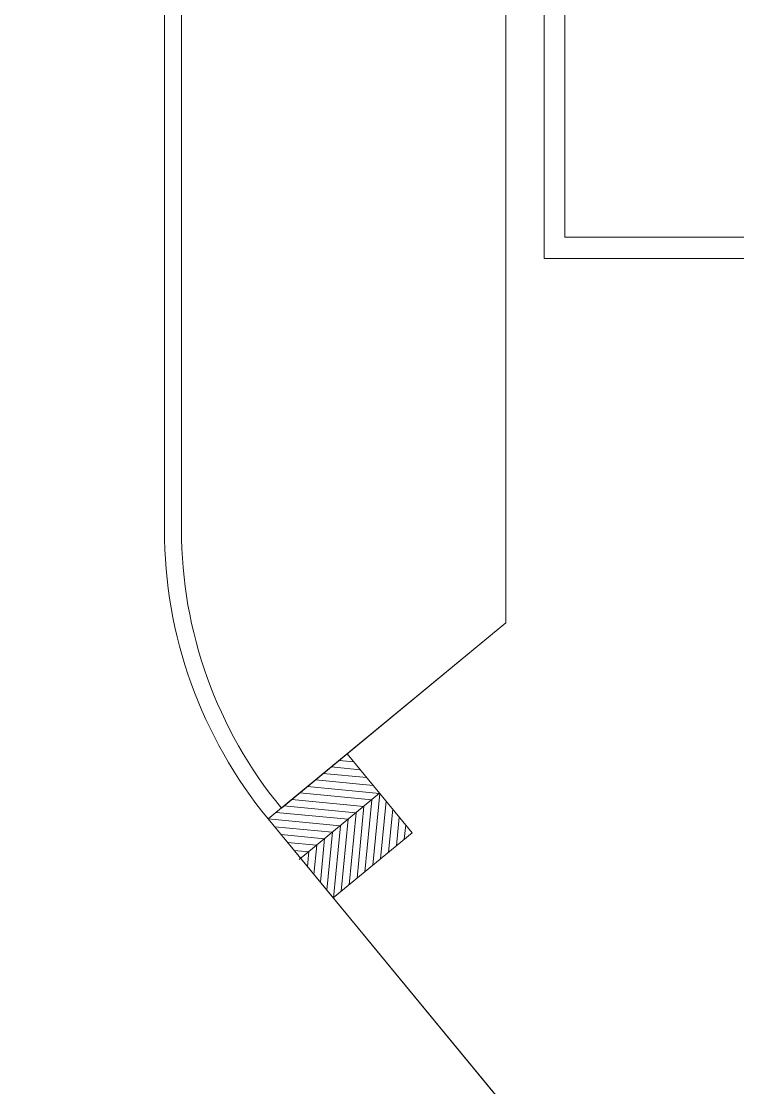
# Model space of a CAD drawing. Header units: inches. Extents: x -35 to 98, y -34 to 46.
# Drawn here: x 70.64 to 76.95, y -6.82 to 2.56 of the extents above; entities that cross this region are included whole.
import ezdxf

# ---------------------------------------------------------------- set-up
doc = ezdxf.new("R2010")
doc.units = ezdxf.units.IN
doc.header["$MEASUREMENT"] = 0
doc.layers.add('back_bone', color=30, linetype='Continuous', lineweight=9)
doc.layers.add('Estructura', color=8, linetype='Continuous', lineweight=9)

msp = doc.modelspace()

# ---------------------------------------------------------------- hatches: boundary and pattern name
at = {"layer": 'Estructura'}
h = msp.add_hatch(dxfattribs=at)
h.set_pattern_fill('LINE', color=256, scale=0.02, angle=195.13231, style=0)
h.set_pattern_definition([(174.4906, (74.08142, -4.575725), (-0.0060965, -0.0632067), [])])
h.paths.add_polyline_path([(72.8145, -4.4535), (73.1007, -4.8008), (73.7952, -4.2284), (73.5091, -3.8812)])
h = msp.add_hatch(dxfattribs=at)
h.set_pattern_fill('LINE', color=256, scale=0.02, angle=285.13231, style=0)
h.set_pattern_definition([(264.4906, (74.08142, -4.575725), (0.0632067, -0.0060965), [])])
h.paths.add_polyline_path([(73.1007, -4.8008), (73.3869, -5.1481), (74.0814, -4.5757), (73.7952, -4.2284)])

# ---------------------------------------------------------------- linework, layer by layer
at = {"layer": 'back_bone'}
for points in [[(40.5432, 33.4458), (64.1946, 33.4551), (64.4775, 33.3471), (68.9903, 33.3471), (68.9903, 28.1131), (77.0264, 25.0193), (85.5668, 23.0473), (89.0685, 12.3683), (75.4255, 11.7776), (75.4255, 0.6632), (78.8377, 0.6632), (78.8377, -4.5626)], [(78.6299, -4.4946), (78.6299, 0.4767), (75.244, 0.4767), (75.244, 11.7179), (75.244, 11.7179)]]:
    msp.add_lwpolyline(points, dxfattribs=at)
at = {"layer": 'Estructura'}
for p, q in [((71.9014, 11.0486), (71.9014, -1.9097)), ((72.0514, 11.0486), (72.0514, -1.9097)), ((74.9063, -2.7298), (74.9063, 11.0486)), ((74.9063, -2.7298), (72.8145, -4.4535)), ((73.5091, -3.8812), (72.8145, -4.4535)), ((73.5091, -3.8812), (74.0814, -4.5757)), ((73.7952, -4.2284), (73.0876, -4.8116)), ((72.8145, -4.4535), (73.3869, -5.1481)), ((74.0814, -4.5757), (73.3869, -5.1481))]:
    msp.add_line(p, q, dxfattribs=at)
at = {"layer": 'Estructura', "color": 251, "true_color": 0x636466}
msp.add_line((72.8145, -4.4535), (79.1955, -12.1969), dxfattribs=at)
msp.add_lwpolyline([(97.4916, 9.7735), (97.4916, 9.7735, 0.372171), (92.5448, 14.0482), (74.9014, 14.0486, 0.414214), (71.9014, 11.0486), (71.9014, -1.9097, 0.174036), (72.8145, -4.4535), (79.1693, -12.1651, 0.418798), (87.6823, -12.9777), (91.2856, -9.9546, 0.158346), (98.1633, 1.0484), (98.1633, 1.0484, 0.097848), (98.3167, 4.1461)], format="xyb", close=True, dxfattribs=at)
at = {"layer": 'Estructura'}
msp.add_lwpolyline([(72.0514, 11.0486), (72.0514, -1.9097, 0.174036), (72.9303, -4.3581), (74.9063, -2.7298), (74.9063, 11.0486)], format="xyb", close=True, dxfattribs=at)
msp.add_lwpolyline([(72.0514, 11.0486), (72.0514, -1.9097, 0.174036), (72.9303, -4.3581), (74.9063, -2.7298), (74.9063, 11.0486)], format="xyb", close=True, dxfattribs=at)
for radius in [4, 3.85]:
    msp.add_arc((75.9014, -1.9097), radius, 180, 219.49064, dxfattribs=at)

doc.saveas('drawing.dxf')
